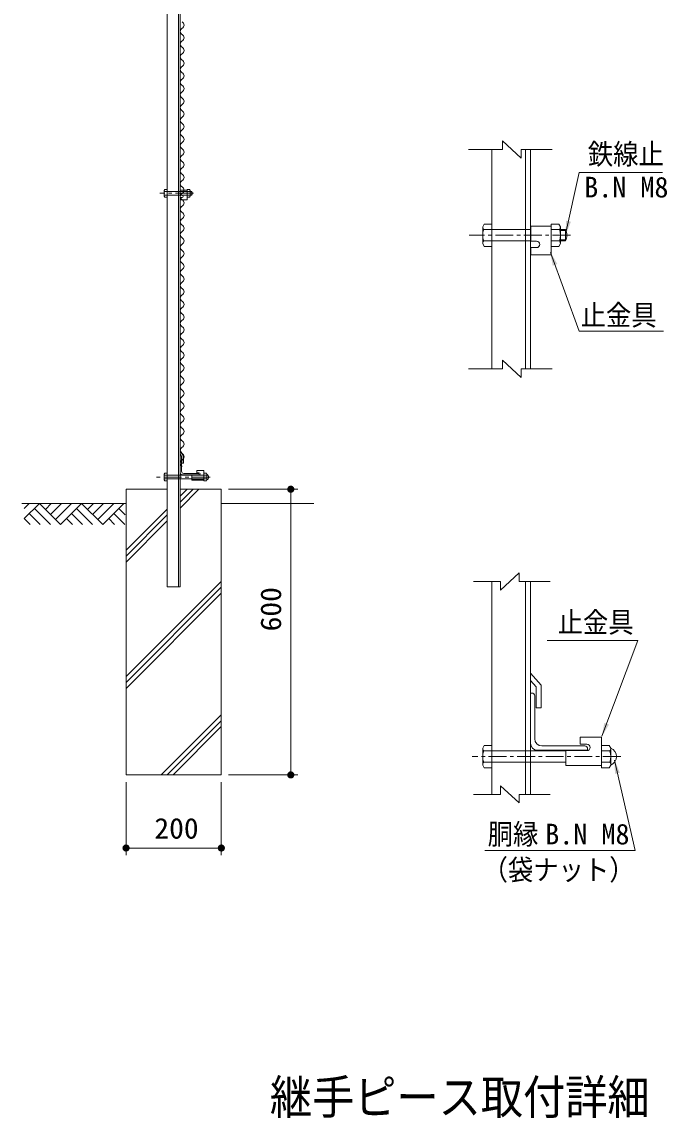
# Model space of a CAD drawing. Units: millimetres, scale not verified. Extents: x -4455 to 4455, y -3150 to 3150.
# Drawn here: x 51 to 1405, y -976 to 1326 of the extents above; entities that cross this region are included whole.
import ezdxf
from ezdxf.enums import TextEntityAlignment as Align

# ---------------------------------------------------------------- set-up
doc = ezdxf.new("R2010")
doc.units = ezdxf.units.MM
doc.header["$LTSCALE"] = 30
doc.linetypes.add('DASHED', pattern=[7.5, 6, -1.5])
doc.linetypes.add('USER1', pattern=[2, 1.25, -0.25, 0.25, -0.25])
for name, color, linetype, lineweight in [('0-1_SUNPOU', 1, 'Continuous', 18), ('0-3_4基礎', 4, 'Continuous', 18), ('0-4_5寸法', 1, 'Continuous', 18), ('0-5_1部材', 7, 'Continuous', 18), ('0-6_GL', 7, 'Continuous', 9), ('0-9_0', 7, 'Continuous', 9), ('0-A_2網', 4, 'Continuous', 18), ('0-B_AMI', 3, 'Continuous', 18), ('0-C_7詳細', 7, 'Continuous', 18)]:
    doc.layers.add(name, color=color, linetype=linetype, lineweight=lineweight)
doc.styles.add('ＭＳ ゴシック', font='')
doc.styles.get('ＭＳ ゴシック').set_extended_font_data('MS Gothic')

# ---------------------------------------------------------------- blocks, each defined once
blk = doc.blocks.new('GL-マーク')
at = {"layer": '0-9_0', "color": 1, "lineweight": 18}
for p, q in [((-418.12, -21.21), (-396.91, 0)), ((-418.12, -63.64), (-354.48, 0)), ((-354.48, 0), (-265.86, -88.62)), ((-304.52, 0), (-329.5, -24.98)), ((-262.09, 0), (-308.29, -46.2)), ((-219.67, 0), (-287.08, -67.41)), ((-177.24, 0), (-265.86, -88.62)), ((-177.24, 0), (-88.62, -88.62)), ((-127.28, 0), (-152.26, -24.98)), ((-84.85, 0), (-131.05, -46.19)), ((-42.43, 0), (-109.83, -67.41)), ((0, 0), (-88.62, -88.62)), ((-396.91, -42.43), (-350.71, -88.62)), ((-375.7, -21.21), (-308.29, -88.62)), ((-219.67, -42.43), (-173.47, -88.62)), ((-198.45, -21.21), (-131.05, -88.62)), ((3.77, -88.62), (-42.43, -42.43)), ((4.99, -47.42), (-21.21, -21.21)), ((-418.12, -63.64), (-393.14, -88.62)), ((-240.88, -63.64), (-215.9, -88.62)), ((-38.66, -88.62), (-63.64, -63.64))]:
    blk.add_line(p, q, dxfattribs=at)
blk = doc.blocks.new('NAMIX5')
at = {"layer": '0-B_AMI'}
for centre, start, end in [((53.3, -300), 118.07249, 241.92751), ((-53.3, -100), 298.07249, 61.92751), ((53.3, -700), 118.07249, 241.92751), ((-53.3, -500), 298.07249, 61.92751), ((53.3, -1100), 118.07249, 241.92751), ((-53.3, -900), 298.07249, 61.92751), ((-53.3, -1300), 298.07249, 61.92751), ((53.3, -1500), 118.07249, 241.92751), ((-53.3, -1700), 298.07249, 61.92751), ((53.3, -1900), 118.07249, 241.92751)]:
    blk.add_arc(centre, 113.3, start, end, dxfattribs=at)
blk = doc.blocks.new('NAMIX13')
at = {"layer": '0-B_AMI'}
for centre, start, end in [((-106.7, -200), 298.07249, 61.92751), ((106.7, -600), 118.07249, 241.92751), ((106.7, -1400), 118.07249, 241.92751), ((-106.7, -1000), 298.07249, 61.92751), ((106.7, -2200), 118.07249, 241.92751), ((-106.7, -1800), 298.07249, 61.92751), ((-106.7, -2600), 298.07249, 61.92751), ((106.7, -3000), 118.07249, 241.92751), ((-106.7, -3400), 298.07249, 61.92751), ((106.7, -3800), 118.07249, 241.92751), ((-106.7, -4200), 298.07249, 61.92751), ((106.7, -4600), 118.07249, 241.92751), ((-106.7, -5000), 298.07249, 61.92751), ((106.7, -5400), 118.07249, 241.92751), ((106.7, -6200), 118.07249, 241.92751), ((-106.7, -5800), 298.07249, 61.92751), ((106.7, -7000), 118.07249, 241.92751), ((-106.7, -6600), 298.07249, 61.92751), ((-106.7, -7400), 298.07249, 61.92751), ((106.7, -7800), 118.07249, 241.92751), ((-106.7, -8200), 298.07249, 61.92751), ((106.7, -8600), 118.07249, 241.92751)]:
    blk.add_arc(centre, 226.7, start, end, dxfattribs=at)
blk = doc.blocks.new('NAMI')
at = {"layer": '0-B_AMI'}
for centre, start, end in [((-106.7, -200), 298.07249, 61.92751), ((106.7, -600), 118.07249, 241.92751)]:
    blk.add_arc(centre, 226.7, start, end, dxfattribs=at)
blk = doc.blocks.new('M1')
at = {"layer": '0-1_SUNPOU'}
blk.add_line((-7.5, 0), (-57.86, 0), dxfattribs=at)
for points in [[(0, 0), (-7.5, 0), (-7.44, 0.94)], [(0, 0), (-7.44, -0.94), (-7.5, 0)], [(0, 0), (-7.44, 0.94), (-7.26, 1.87)], [(0, 0), (-7.26, -1.87), (-7.44, -0.94)], [(0, 0), (-7.26, 1.87), (-6.97, 2.76)], [(0, 0), (-6.97, -2.76), (-7.26, -1.87)], [(0, 0), (-6.97, 2.76), (-6.57, 3.61)], [(0, 0), (-6.57, -3.61), (-6.97, -2.76)], [(0, 0), (-6.57, 3.61), (-6.07, 4.41)], [(0, 0), (-6.07, -4.41), (-6.57, -3.61)], [(0, 0), (-6.07, 4.41), (-5.47, 5.13)], [(0, 0), (-5.47, -5.13), (-6.07, -4.41)], [(0, 0), (-5.47, 5.13), (-4.78, 5.78)], [(0, 0), (-4.78, -5.78), (-5.47, -5.13)], [(0, 0), (-4.78, 5.78), (-4.02, 6.33)], [(0, 0), (-4.02, -6.33), (-4.78, -5.78)], [(0, 0), (-4.02, 6.33), (-3.19, 6.79)], [(0, 0), (-3.19, -6.79), (-4.02, -6.33)], [(0, 0), (-3.19, 6.79), (-2.32, 7.13)], [(0, 0), (-2.32, -7.13), (-3.19, -6.79)], [(0, 0), (-2.32, 7.13), (-1.41, 7.37)], [(0, 0), (-1.41, -7.37), (-2.32, -7.13)], [(0, 0), (-1.41, 7.37), (-0.47, 7.49)], [(0, 0), (-0.47, -7.49), (-1.41, -7.37)], [(0, 0), (-0.47, 7.49), (0.47, 7.49)], [(0, 0), (0.47, -7.49), (-0.47, -7.49)], [(0, 0), (0.47, 7.49), (1.41, 7.37)], [(0, 0), (1.41, 7.37), (2.32, 7.13)], [(0, 0), (2.32, 7.13), (3.19, 6.79)], [(0, 0), (3.19, 6.79), (4.02, 6.33)], [(0, 0), (4.02, 6.33), (4.78, 5.78)], [(0, 0), (4.78, 5.78), (5.47, 5.13)], [(0, 0), (5.47, 5.13), (6.07, 4.41)], [(0, 0), (6.07, 4.41), (6.57, 3.61)], [(0, 0), (6.57, 3.61), (6.97, 2.76)], [(0, 0), (6.97, 2.76), (7.26, 1.87)], [(0, 0), (7.26, 1.87), (7.44, 0.94)], [(0, 0), (7.44, 0.94), (7.5, 0)], [(0, 0), (1.41, -7.37), (0.47, -7.49)], [(0, 0), (2.32, -7.13), (1.41, -7.37)], [(0, 0), (3.19, -6.79), (2.32, -7.13)], [(0, 0), (4.02, -6.33), (3.19, -6.79)], [(0, 0), (4.78, -5.78), (4.02, -6.33)], [(0, 0), (5.47, -5.13), (4.78, -5.78)], [(0, 0), (6.07, -4.41), (5.47, -5.13)], [(0, 0), (6.57, -3.61), (6.07, -4.41)], [(0, 0), (6.97, -2.76), (6.57, -3.61)], [(0, 0), (7.26, -1.87), (6.97, -2.76)], [(0, 0), (7.44, -0.94), (7.26, -1.87)], [(0, 0), (7.5, 0), (7.44, -0.94)]]:
    blk.add_solid(points, dxfattribs=at)

msp = doc.modelspace()

# ---------------------------------------------------------------- linework, layer by layer
at = {"layer": '0-3_4基礎', "color": 7, "lineweight": 9}
for p, q in [((269.58, 344.92), (356.08, 344.92)), ((269.58, 344.92), (269.58, -255.08)), ((269.58, 344.92), (341.58, 344.92)), ((383.08, 344.92), (469.58, 344.92)), ((397.58, 344.92), (469.58, 344.92)), ((469.58, 344.92), (469.58, -255.08)), ((269.58, -255.08), (469.58, -255.08))]:
    msp.add_line(p, q, dxfattribs=at)
at = {"layer": '0-3_4基礎'}
for p, q in [((383.08, 305.3), (422.7, 344.92)), ((383.08, 317.8), (410.2, 344.92)), ((383.08, 330.3), (397.7, 344.92)), ((269.58, 216.8), (356.08, 303.3)), ((269.58, 204.3), (356.08, 290.8)), ((269.58, 191.8), (356.08, 278.3)), ((269.58, -48.54), (469.58, 151.46)), ((269.58, -61.04), (469.58, 138.96)), ((269.58, -73.54), (469.58, 126.46)), ((343.25, -255.08), (469.58, -128.74)), ((355.75, -255.08), (469.58, -141.24)), ((368.25, -255.08), (469.58, -153.74))]:
    msp.add_line(p, q, dxfattribs=at)
at = {"layer": '0-4_5寸法'}
for p, q in [((484.58, 344.92), (630.41, 344.92)), ((615.41, -225.08), (615.41, 314.92)), ((269.58, -270.08), (269.58, -423.6)), ((469.58, -270.08), (469.58, -423.6)), ((484.58, -255.08), (630.41, -255.08)), ((299.58, -408.6), (439.58, -408.6))]:
    msp.add_line(p, q, dxfattribs=at)
at = {"layer": '0-5_1部材', "lineweight": 9}
for p, q in [((356.08, 1559.92), (356.08, 139.92)), ((379.58, 1559.92), (379.58, 139.92)), ((383.08, 1559.92), (383.08, 139.92)), ((383.08, 426), (390.39, 414.04)), ((383.08, 419.92), (383.08, 379.92)), ((383.08, 418.32), (386.39, 412.91)), ((383.08, 379.92), (383.08, 414.92)), ((383.08, 414.92), (384.08, 414.92)), ((386.08, 382.92), (386.08, 412.92)), ((386.39, 399.91), (386.39, 412.91)), ((390.39, 399.91), (386.39, 399.91)), ((390.39, 399.91), (390.39, 414.04)), ((349.68, 376.39), (350.79, 378.31)), ((349.68, 364.55), (349.68, 376.39)), ((350.37, 374.47), (356.08, 374.47)), ((350.79, 378.31), (356.08, 378.31)), ((356.08, 362.63), (356.08, 378.31)), ((378.18, 374.47), (432.89, 374.47)), ((423.08, 374.92), (388.08, 374.92)), ((421.08, 377.92), (391.08, 377.92)), ((407.89, 374.65), (422.64, 374.65)), ((407.89, 364.15), (407.89, 374.65)), ((417.89, 379.15), (417.89, 384.15)), ((417.89, 384.15), (432.89, 384.15)), ((417.89, 379.15), (422.64, 379.15)), ((423.08, 374.92), (423.08, 375.92)), ((432.89, 364.15), (432.89, 384.15)), ((432.89, 378.31), (432.89, 362.63)), ((438.19, 378.31), (432.89, 378.31)), ((438.61, 374.47), (432.89, 374.47)), ((439.29, 376.39), (438.19, 378.31)), ((350.37, 366.47), (356.08, 366.47)), ((383.08, 366.47), (437.8, 366.47)), ((407.89, 364.15), (432.89, 364.15)), ((438.61, 366.47), (432.89, 366.47)), ((438.19, 362.63), (432.89, 362.63)), ((356.08, 139.92), (383.08, 139.92))]:
    msp.add_line(p, q, dxfattribs=at)
at = {"layer": '0-5_1部材', "color": 3}
for p, q in [((349.68, 972.27), (350.79, 974.19)), ((349.68, 960.43), (349.68, 972.27)), ((350.37, 970.35), (356.08, 970.35)), ((350.79, 974.19), (356.08, 974.19)), ((356.08, 958.51), (356.08, 974.19)), ((383.42, 972.67), (383.42, 962.17)), ((383.42, 972.67), (397.62, 972.67)), ((397.62, 958.51), (397.62, 974.19)), ((397.62, 972.67), (397.62, 952.67)), ((403.34, 970.35), (397.62, 970.35)), ((404.02, 960.43), (404.02, 972.27)), ((404.02, 970.35), (407.58, 970.35)), ((404.02, 969.55), (407.98, 969.55)), ((407.58, 962.35), (407.58, 970.35)), ((350.37, 962.35), (356.08, 962.35)), ((383.42, 962.17), (387.37, 962.17)), ((383.42, 957.67), (387.37, 957.67)), ((383.42, 957.67), (383.42, 952.67)), ((383.42, 952.67), (397.62, 952.67)), ((403.34, 962.35), (397.62, 962.35)), ((402.92, 958.51), (397.62, 958.51)), ((404.02, 960.43), (402.92, 958.51)), ((404.02, 963.15), (407.98, 963.15)), ((404.02, 962.35), (407.58, 962.35))]:
    msp.add_line(p, q, dxfattribs=at)
at = {"layer": '0-5_1部材', "color": 3, "linetype": 'DASHED'}
for p, q in [((356.08, 970.35), (397.62, 970.35)), ((356.08, 962.35), (397.62, 962.35)), ((356.08, 374.47), (383.08, 374.47)), ((356.08, 366.47), (383.08, 366.47)), ((407.89, 366.15), (432.89, 366.15))]:
    msp.add_line(p, q, dxfattribs=at)
at = {"layer": '0-5_1部材', "color": 1, "linetype": 'USER1'}
for p, q in [((411.04, 966.35), (340.21, 966.35)), ((446.31, 370.47), (333.69, 370.47))]:
    msp.add_line(p, q, dxfattribs=at)
at = {"layer": '0-5_1部材', "color": 3}
for points in [[(404.02, 972.27), (402.92, 974.19), (397.62, 974.19)], [(349.68, 960.43), (350.79, 958.51), (356.08, 958.51)]]:
    msp.add_lwpolyline(points, dxfattribs=at)
at = {"layer": '0-5_1部材', "lineweight": 9}
for points in [[(439.29, 376.39), (439.29, 364.55), (438.19, 362.63)], [(349.68, 364.55), (350.79, 362.63), (356.08, 362.63)]]:
    msp.add_lwpolyline(points, dxfattribs=at)
at = {"layer": '0-5_1部材', "color": 3}
for centre, radius, start, end in [((352.71, 972.27), 3.03, 180, 219.3382), ((361.68, 966.35), 12, 160.52878, 199.47122), ((392.02, 966.35), 12, 340.52878, 19.47122), ((401, 972.27), 3.03, 320.6618, 0), ((400.65, 966.35), 8, 330, 30), ((352.71, 960.43), 3.03, 140.6618, 180), ((387.37, 959.92), 2.25, 270, 90), ((401, 960.43), 3.03, 0, 39.3382)]:
    msp.add_arc(centre, radius, start, end, dxfattribs=at)
at = {"layer": '0-5_1部材', "lineweight": 9}
for centre, radius, start, end in [((384.08, 412.92), 2, 0, 90), ((352.71, 376.39), 3.03, 180, 219.3382), ((361.68, 370.47), 12, 160.52878, 199.47122), ((388.08, 379.92), 5, 180, 270), ((391.08, 382.92), 5, 180, 270), ((421.08, 375.92), 2, 0, 90), ((422.64, 376.9), 2.25, 270, 90), ((436.26, 376.39), 3.03, 320.6618, 0), ((427.29, 370.47), 12, 340.52878, 19.47122), ((436.14, 370.47), 6.71, 298.05542, 61.94458), ((352.71, 364.55), 3.03, 140.6618, 180), ((436.26, 364.55), 3.03, 0, 39.3382)]:
    msp.add_arc(centre, radius, start, end, dxfattribs=at)
at = {"layer": '0-6_GL'}
for p, q in [((269.58, 314.92), (51.07, 314.92)), ((663.91, 314.92), (469.58, 314.92))]:
    msp.add_line(p, q, dxfattribs=at)
at = {"layer": '0-B_AMI'}
for centre, start, end in [((390.97, 799.6), 118.07249, 241.92751), ((383.86, 812.93), 298.07249, 61.92751), ((383.86, 786.26), 298.07249, 61.92751), ((390.97, 772.93), 118.07249, 241.92751), ((383.86, 759.6), 298.07249, 61.92751), ((390.97, 746.26), 118.07249, 241.92751), ((383.86, 732.93), 298.07249, 61.92751), ((390.97, 719.6), 118.07249, 241.92751), ((390.97, 692.93), 118.07249, 241.92751), ((383.86, 706.26), 298.07249, 61.92751), ((390.97, 666.26), 118.07249, 241.92751), ((383.86, 679.6), 298.07249, 61.92751), ((390.97, 639.6), 118.07249, 241.92751), ((383.86, 652.93), 298.07249, 61.92751), ((383.86, 626.26), 298.07249, 61.92751), ((390.97, 612.93), 118.07249, 241.92751), ((383.86, 599.6), 298.07249, 61.92751), ((390.97, 586.26), 118.07249, 241.92751), ((383.86, 572.93), 298.07249, 61.92751), ((390.97, 559.6), 118.07249, 241.92751), ((383.86, 546.26), 298.07249, 61.92751), ((390.97, 532.93), 118.07249, 241.92751), ((390.97, 506.26), 118.07249, 241.92751), ((383.86, 519.6), 298.07249, 61.92751), ((390.97, 479.6), 118.07249, 241.92751), ((383.86, 492.93), 298.07249, 61.92751), ((383.86, 466.26), 298.07249, 61.92751), ((390.97, 452.93), 118.07249, 241.92751), ((383.86, 439.6), 298.07249, 61.92751), ((390.97, 426.26), 118.07249, 241.92751), ((383.86, 412.93), 298.07249, 61.92751), ((390.97, 399.6), 118.07249, 241.92751)]:
    msp.add_arc(centre, 7.56, start, end, dxfattribs=at)
at = {"layer": '0-C_7詳細', "color": 4}
for p, q in [((1059.82, 1058.32), (1059.82, 1076.32)), ((1098.59, 1040.32), (1059.82, 1076.32)), ((1059.82, 1058.32), (988.26, 1058.32)), ((1098.59, 1058.32), (1163.87, 1058.32)), ((1098.59, 1058.32), (1098.59, 1040.32)), ((1098.59, 579.83), (1059.82, 615.83)), ((1059.82, 597.83), (1059.82, 615.83)), ((1059.82, 597.83), (988.26, 597.83)), ((1098.59, 597.83), (1163.87, 597.83)), ((1098.59, 597.83), (1098.59, 579.83)), ((1055.61, 151.19), (999.04, 151.19)), ((1055.61, 151.19), (1055.61, 133.19)), ((1094.38, 151.19), (1159.65, 151.19)), ((1055.61, -295.95), (999.04, -295.95)), ((1094.38, -313.95), (1055.61, -277.95)), ((1055.61, -295.95), (1055.61, -277.95)), ((1094.38, -295.95), (1159.65, -295.95)), ((1094.38, -295.95), (1094.38, -313.95))]:
    msp.add_line(p, q, dxfattribs=at)
at = {"layer": '0-C_7詳細', "lineweight": 9}
for p, q in [((1037.42, 1058.32), (1037.42, 597.83)), ((1107.92, 1058.32), (1107.92, 597.83)), ((1118.42, 1058.32), (1118.42, 597.83)), ((1018.22, 896.11), (1021.55, 901.87)), ((1021.55, 901.87), (1037.42, 901.87)), ((1037.42, 854.83), (1037.42, 901.87)), ((1162.05, 854.83), (1162.05, 901.87)), ((1177.92, 901.87), (1162.05, 901.87)), ((1181.25, 896.11), (1177.92, 901.87)), ((1018.22, 860.59), (1018.22, 896.11)), ((1020.28, 890.35), (1037.42, 890.35)), ((1119.45, 897.31), (1119.45, 865.81)), ((1119.45, 897.31), (1162.05, 897.31)), ((1162.05, 897.31), (1162.05, 837.31)), ((1179.19, 890.35), (1162.05, 890.35)), ((1181.25, 860.59), (1181.25, 896.11)), ((1181.25, 890.35), (1191.9, 890.35)), ((1191.9, 866.35), (1191.9, 890.35)), ((1018.22, 860.59), (1021.55, 854.83)), ((1020.28, 866.35), (1037.42, 866.35)), ((1021.55, 854.83), (1037.42, 854.83)), ((1119.45, 865.81), (1131.3, 865.81)), ((1119.45, 852.31), (1119.45, 837.31)), ((1119.45, 852.31), (1131.3, 852.31)), ((1179.19, 866.35), (1162.05, 866.35)), ((1181.25, 866.35), (1191.9, 866.35)), ((1118.42, 730), (1118.42, 850)), ((1119.45, 837.31), (1162.05, 837.31)), ((1037.42, -295.95), (1037.42, 151.19)), ((1107.92, -295.95), (1107.92, 151.19)), ((1118.42, -295.95), (1118.42, 151.19)), ((1118.42, -41.36), (1140.92, -66.34)), ((1118.42, -57.05), (1130.42, -70.37)), ((1140.92, -114.28), (1140.92, -66.34)), ((1118.42, -83.24), (1118.42, -188.24)), ((1118.42, -83.24), (1121.42, -83.24)), ((1127.42, -89.24), (1127.42, -179.24)), ((1130.42, -114.28), (1130.42, -70.37)), ((1140.92, -114.28), (1130.42, -114.28)), ((1222.85, -190.56), (1222.85, -175.56)), ((1222.85, -175.56), (1267.85, -175.56)), ((1267.85, -235.56), (1267.85, -175.56)), ((1018.22, -198.83), (1021.55, -193.07)), ((1018.22, -198.83), (1018.22, -234.35)), ((1020.28, -204.59), (1037.42, -204.59)), ((1021.55, -193.07), (1037.42, -193.07)), ((1037.42, -193.07), (1037.42, -240.11)), ((1118.42, -204.59), (1192.85, -204.59)), ((1133.42, -203.24), (1238.42, -203.24)), ((1142.42, -194.24), (1232.42, -194.24)), ((1192.85, -204.06), (1237.1, -204.06)), ((1192.85, -235.56), (1192.85, -204.06)), ((1222.85, -190.56), (1237.1, -190.56)), ((1238.42, -203.24), (1238.42, -200.24)), ((1267.85, -193.07), (1267.85, -240.11)), ((1283.73, -193.07), (1267.85, -193.07)), ((1284.99, -204.59), (1267.85, -204.59)), ((1287.05, -198.83), (1283.73, -193.07)), ((1287.05, -198.83), (1287.05, -234.35)), ((1020.28, -228.59), (1037.42, -228.59)), ((1118.42, -228.59), (1192.85, -228.59)), ((1284.99, -228.59), (1267.85, -228.59)), ((1018.22, -234.35), (1021.55, -240.11)), ((1021.55, -240.11), (1037.42, -240.11)), ((1192.85, -235.56), (1267.85, -235.56)), ((1283.73, -240.11), (1267.85, -240.11)), ((1287.05, -234.35), (1283.73, -240.11))]:
    msp.add_line(p, q, dxfattribs=at)
at = {"layer": '0-C_7詳細', "color": 1, "linetype": 'USER1'}
for p, q in [((1202.3, 878.35), (989.81, 878.35)), ((1308.11, -216.59), (995.86, -216.59))]:
    msp.add_line(p, q, dxfattribs=at)
at = {"layer": '0-C_7詳細', "color": 3, "linetype": 'DASHED'}
for p, q in [((1037.42, 890.35), (1119.45, 890.35)), ((1037.42, 866.35), (1119.45, 866.35)), ((1037.42, -204.59), (1118.42, -204.59)), ((1037.42, -228.59), (1118.42, -228.59))]:
    msp.add_line(p, q, dxfattribs=at)
at = {"layer": '0-C_7詳細', "color": 1}
for p, q in [((1181.25, 887.95), (1193.12, 887.95)), ((1181.25, 868.75), (1193.12, 868.75))]:
    msp.add_line(p, q, dxfattribs=at)
for points in [[(1395.82, 1010.32), (1220.67, 1010.32), (1192.33, 880.31)], [(1397.62, 676.82), (1220.67, 676.82), (1160.45, 842.33)]]:
    msp.add_lwpolyline(points, dxfattribs=at)
at = {"layer": '0-C_7詳細', "lineweight": 9}
msp.add_lwpolyline([(1181.25, 860.59), (1177.92, 854.83), (1162.05, 854.83)], dxfattribs=at)
at = {"layer": '0-C_7詳細', "color": 4}
msp.add_lwpolyline([(1094.38, 151.19), (1094.38, 169.19), (1055.61, 133.19)], dxfattribs=at)
at = {"layer": '0-C_7詳細', "color": 5}
for points in [[(1153.53, 27), (1343.62, 27), (1268.55, -173.68)], [(1022.68, -414.12), (1338.3, -414.12), (1294.72, -224.42)]]:
    msp.add_lwpolyline(points, dxfattribs=at)
at = {"layer": '0-C_7詳細', "lineweight": 9}
for centre, radius, start, end in [((1027.31, 896.11), 9.09, 180, 219.3382), ((1054.22, 878.35), 36, 160.52878, 199.47122), ((1172.16, 896.11), 9.09, 320.6618, 0), ((1145.25, 878.35), 36, 340.52878, 19.47122), ((1171.12, 878.35), 24, 330, 30), ((1027.31, 860.59), 9.09, 140.6618, 180), ((1131.3, 859.06), 6.75, 270, 90), ((1172.16, 860.59), 9.09, 0, 39.3382), ((1121.42, -89.24), 6, 0, 90), ((1142.42, -179.24), 15, 180, 270), ((1027.31, -198.83), 9.09, 180, 219.3382), ((1054.22, -216.59), 36, 160.52878, 199.47122), ((1133.42, -188.24), 15, 180, 270), ((1232.42, -200.24), 6, 0, 90), ((1237.1, -197.31), 6.75, 270, 90), ((1251.05, -216.59), 36, 340.52878, 19.47122), ((1277.97, -198.83), 9.09, 320.6618, 0), ((1279.91, -216.59), 19.14, 291.90813, 68.09187), ((1027.31, -234.35), 9.09, 140.6618, 180), ((1277.97, -234.35), 9.09, 0, 39.3382)]:
    msp.add_arc(centre, radius, start, end, dxfattribs=at)
at = {"layer": '0-C_7詳細', "color": 1}
for points in [[(1191.9, 878.35), (1193.2, 908.77), (1203.38, 906.55)], [(1159.77, 844.21), (1174.92, 817.8), (1165.13, 814.24)]]:
    msp.add_solid(points, dxfattribs=at)
at = {"layer": '0-C_7詳細', "color": 5}
for points in [[(1267.85, -175.56), (1273.48, -145.63), (1283.24, -149.28)], [(1294.27, -222.47), (1306.07, -250.55), (1295.91, -252.88)]]:
    msp.add_solid(points, dxfattribs=at)

# ---------------------------------------------------------------- block references
at = {"layer": '0-4_5寸法'}
for p, rotation in [((615.41, 344.92), 90), ((615.41, -255.08), 270), ((269.58, -408.6), 180)]:
    msp.add_blockref('M1', p, dxfattribs=dict(at, rotation=rotation))
msp.add_blockref('M1', (469.58, -408.6), dxfattribs=at)
at = {"layer": '0-6_GL', "xscale": 0.5, "yscale": 0.5}
msp.add_blockref('GL-マーク', (264.99, 314.92), dxfattribs=at)
at = {"layer": '0-A_2網'}
for name, p, xscale, yscale in [('NAMI', (387.41, 1326.26), 0.03333333, 0.03333333), ('NAMI', (387.41, 1299.6), 0.03333333, 0.03333333), ('NAMI', (387.41, 1272.93), 0.03333333, 0.03333333), ('NAMIX5', (387.41, 1246.26), 0.06666667, 0.06666667), ('NAMIX13', (387.41, 1112.93), 0.03333333, 0.03333333)]:
    msp.add_blockref(name, p, dxfattribs=dict(at, xscale=xscale, yscale=yscale))

# ---------------------------------------------------------------- texts
at = {"layer": '0-4_5寸法', "color": 3, "style": 'ＭＳ ゴシック', "width": 1.05}
msp.add_text('600', height=43.33, rotation=90, dxfattribs=at).set_placement((608.07, 46.39), align=Align.BOTTOM_LEFT)
msp.add_text('200', height=43.33, dxfattribs=at).set_placement((329.08, -401.93), align=Align.BOTTOM_LEFT)
at = {"layer": '0-C_7詳細', "color": 3, "style": 'ＭＳ ゴシック', "width": 0.9}
for s, p in [('鉄線止', (1238.85, 1014.08)), ('止金具', (1223.7, 675.87)), ('止金具', (1175.44, 30.83)), ('胴縁', (1028.58, -414.01)), ('（袋ナット）', (1017.93, -488.89))]:
    msp.add_text(s, height=43.33, dxfattribs=at).set_placement(p, align=Align.BOTTOM_LEFT)
at = {"layer": '0-C_7詳細', "color": 3, "style": 'ＭＳ ゴシック'}
for p in [(1231.25, 944.66), (1149.47, -414.01)]:
    msp.add_text('B.N M8', height=43.33, dxfattribs=at).set_placement(p, align=Align.BOTTOM_LEFT)
at = {"layer": '0-C_7詳細', "style": 'ＭＳ ゴシック', "width": 0.9}
msp.add_text('継手ピース取付詳細', height=72.14, dxfattribs=at).set_placement((571.49, -989.31), align=Align.BOTTOM_LEFT)

doc.saveas('drawing.dxf')
